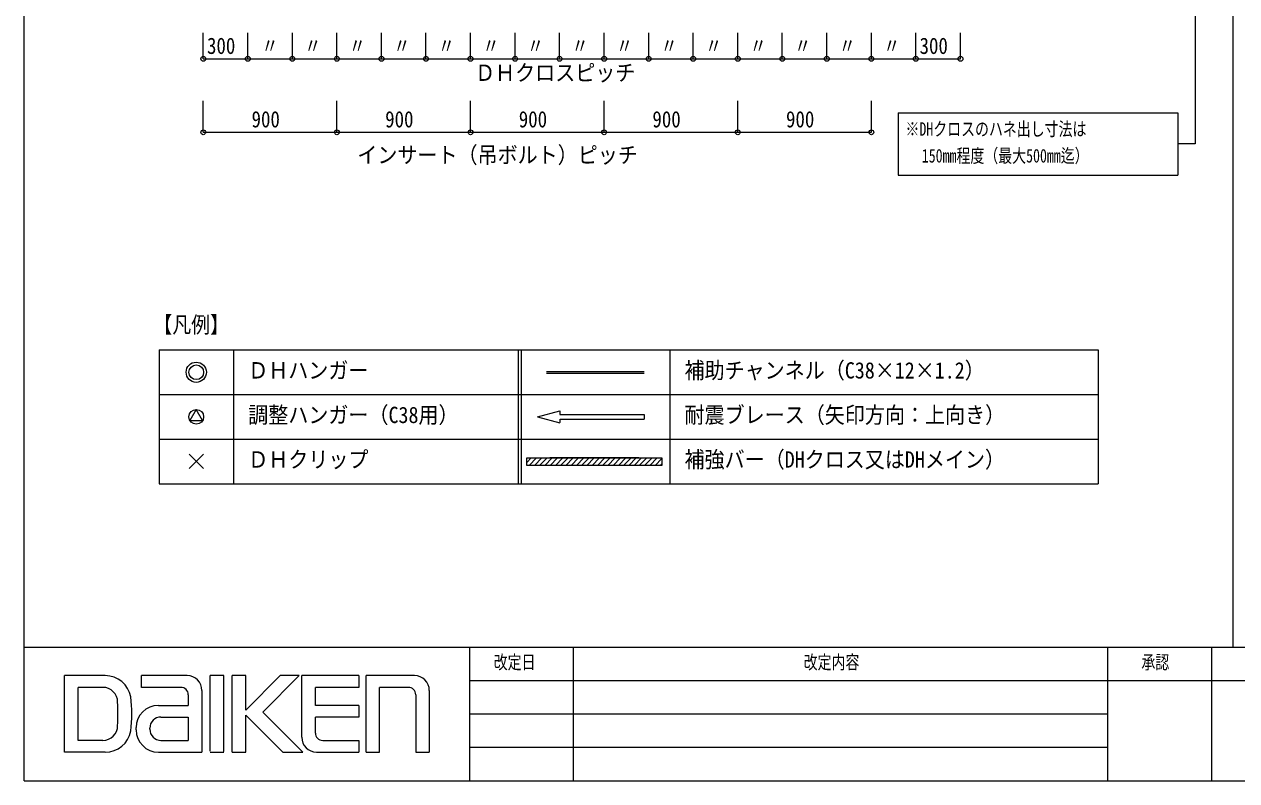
# Model space of a CAD drawing. Units: millimetres, scale not verified. Extents: x -205 to 205, y -142 to 142.
# Drawn here: x -205 to -41.7, y -142.5 to -40.6 of the extents above; entities that cross this region are included whole.
import ezdxf
from ezdxf.enums import TextEntityAlignment as Align

# ---------------------------------------------------------------- set-up
doc = ezdxf.new("R2010")
doc.units = ezdxf.units.MM
doc.header["$LTSCALE"] = 0.25
for name, color, linetype, lineweight in [('0-4_0-3 文字', 7, 'Continuous', 18), ('F-1_F-0 図枠', 7, 'Continuous', 18), ('F-2_F-1 レイアウト', 7, 'Continuous', 18)]:
    doc.layers.add(name, color=color, linetype=linetype, lineweight=lineweight)
doc.styles.add('ＭＳ ゴシック', font='')
doc.styles.get('ＭＳ ゴシック').set_extended_font_data('MS Gothic')

msp = doc.modelspace()

# ---------------------------------------------------------------- linework, layer by layer
at = {"layer": '0-4_0-3 文字'}
for p, q in [((-180.8776, -45.2976), (-180.8776, -41.809)), ((-174.8776, -45.2976), (-174.8776, -41.809)), ((-168.8776, -45.2976), (-168.8776, -41.809)), ((-162.8776, -45.2976), (-162.8776, -41.809)), ((-156.8776, -45.2976), (-156.8776, -41.809)), ((-150.8776, -45.2976), (-150.8776, -41.809)), ((-144.8776, -45.2976), (-144.8776, -41.809)), ((-138.8776, -45.2976), (-138.8776, -41.809)), ((-132.8776, -45.2976), (-132.8776, -41.809)), ((-126.8776, -45.2976), (-126.8776, -41.809)), ((-120.8776, -45.2976), (-120.8776, -41.809)), ((-114.8776, -45.2976), (-114.8776, -41.809)), ((-108.8776, -45.2976), (-108.8776, -41.809)), ((-102.8776, -45.2976), (-102.8776, -41.809)), ((-96.8776, -45.2976), (-96.8776, -41.809)), ((-90.8776, -45.2976), (-90.8776, -41.809)), ((-84.8776, -45.2976), (-84.8776, -41.809)), ((-78.8776, -45.2976), (-78.8776, -41.809)), ((-180.8776, -45.2976), (-78.8776, -45.2976)), ((-180.8776, -55.1898), (-180.8776, -50.966)), ((-162.8776, -55.1898), (-162.8776, -50.966)), ((-87.284, -52.5579), (-49.5823, -52.5579)), ((-49.5823, -52.5579), (-49.5823, -56.7579)), ((-180.8776, -55.1898), (-162.8776, -55.1898)), ((-49.5823, -56.7579), (-49.5823, -60.9579)), ((-47.235, -56.7579), (-49.5823, -56.7579)), ((-186.8264, -84.5), (-60.3276, -84.5)), ((-186.8264, -84.5), (-186.8264, -102.5)), ((-186.8264, -84.5), (-60.3276, -84.5)), ((-186.8264, -84.5), (-186.8264, -102.5)), ((-176.8264, -84.5), (-176.8264, -102.5)), ((-176.8264, -84.5), (-176.8264, -102.5)), ((-138.4505, -84.5), (-138.4505, -102.5)), ((-138.4505, -84.5), (-138.4505, -102.5)), ((-138.0505, -84.5), (-138.0505, -102.5)), ((-138.0505, -84.5), (-138.0505, -102.5)), ((-118.0505, -84.5), (-118.0505, -102.5)), ((-118.0505, -84.5), (-118.0505, -102.5)), ((-60.3276, -84.5), (-60.3276, -102.5)), ((-60.3276, -84.5), (-60.3276, -102.5)), ((-134.6232, -87.4), (-121.4779, -87.4)), ((-134.6232, -87.4), (-121.4779, -87.4)), ((-134.6232, -87.6), (-121.4779, -87.6)), ((-134.6232, -87.6), (-121.4779, -87.6)), ((-186.8264, -90.5), (-60.3276, -90.5)), ((-186.8264, -90.5), (-60.3276, -90.5)), ((-181.8264, -92.5111), (-182.6829, -93.9945)), ((-181.8264, -92.5111), (-182.6829, -93.9945)), ((-180.97, -93.9945), (-181.8264, -92.5111)), ((-180.97, -93.9945), (-181.8264, -92.5111)), ((-135.869, -93.5027), (-132.828, -92.6879)), ((-135.869, -93.5027), (-132.828, -92.6879)), ((-132.828, -92.6879), (-132.828, -93.2027)), ((-132.828, -92.6879), (-132.828, -93.2027)), ((-182.6829, -93.9945), (-180.97, -93.9945)), ((-182.6829, -93.9945), (-180.97, -93.9945)), ((-135.869, -93.5027), (-132.828, -94.3176)), ((-135.869, -93.5027), (-132.828, -94.3176)), ((-132.828, -93.2027), (-121.4779, -93.2027)), ((-132.828, -93.2027), (-121.4779, -93.2027)), ((-132.818, -93.8027), (-121.4779, -93.8027)), ((-132.818, -94.2792), (-132.818, -93.8027)), ((-132.818, -93.8027), (-121.4779, -93.8027)), ((-132.818, -94.2792), (-132.818, -93.8027)), ((-121.4779, -93.2027), (-121.4779, -93.8027)), ((-121.4779, -93.2027), (-121.4779, -93.8027)), ((-186.8264, -96.5), (-60.3276, -96.5)), ((-186.8264, -96.5), (-60.3276, -96.5)), ((-182.7898, -100.4634), (-180.8631, -98.5366)), ((-182.7898, -98.5366), (-180.8631, -100.4634)), ((-182.7898, -100.4634), (-180.8631, -98.5366)), ((-182.7898, -98.5366), (-180.8631, -100.4634)), ((-137.3, -99.037), (-119.1, -99.037)), ((-137.3, -100.037), (-137.3, -99.037)), ((-137.3, -99.6432), (-136.6939, -99.037)), ((-137.3, -99.037), (-119.1, -99.037)), ((-137.3, -100.037), (-137.3, -99.037)), ((-137.3, -99.6432), (-136.6939, -99.037)), ((-136.9868, -100.037), (-135.9868, -99.037)), ((-136.9868, -100.037), (-135.9868, -99.037)), ((-136.8122, -99.037), (-132.7122, -99.037)), ((-136.8122, -99.037), (-132.7122, -99.037)), ((-136.2797, -100.037), (-135.2797, -99.037)), ((-136.2797, -100.037), (-135.2797, -99.037)), ((-135.5726, -100.037), (-134.5726, -99.037)), ((-135.5726, -100.037), (-134.5726, -99.037)), ((-134.8655, -100.037), (-133.8655, -99.037)), ((-134.8655, -100.037), (-133.8655, -99.037)), ((-122.2122, -99.037), (-134.2122, -99.037)), ((-122.2122, -99.037), (-134.2122, -99.037)), ((-134.1583, -100.037), (-133.1583, -99.037)), ((-134.1583, -100.037), (-133.1583, -99.037)), ((-133.4512, -100.037), (-132.4512, -99.037)), ((-133.4512, -100.037), (-132.4512, -99.037)), ((-132.7441, -100.037), (-131.7441, -99.037)), ((-132.7441, -100.037), (-131.7441, -99.037)), ((-132.037, -100.037), (-131.037, -99.037)), ((-132.037, -100.037), (-131.037, -99.037)), ((-131.3299, -100.037), (-130.3299, -99.037)), ((-131.3299, -100.037), (-130.3299, -99.037)), ((-130.6228, -100.037), (-129.6228, -99.037)), ((-130.6228, -100.037), (-129.6228, -99.037)), ((-129.9157, -100.037), (-128.9157, -99.037)), ((-129.9157, -100.037), (-128.9157, -99.037)), ((-129.2086, -100.037), (-128.2086, -99.037)), ((-129.2086, -100.037), (-128.2086, -99.037)), ((-128.5015, -100.037), (-127.5015, -99.037)), ((-128.5015, -100.037), (-127.5015, -99.037)), ((-127.7944, -100.037), (-126.7944, -99.037)), ((-127.7944, -100.037), (-126.7944, -99.037)), ((-127.0873, -100.037), (-126.0873, -99.037)), ((-127.0873, -100.037), (-126.0873, -99.037)), ((-126.3802, -100.037), (-125.3802, -99.037)), ((-126.3802, -100.037), (-125.3802, -99.037)), ((-125.6731, -100.037), (-124.6731, -99.037)), ((-125.6731, -100.037), (-124.6731, -99.037)), ((-124.966, -100.037), (-123.966, -99.037)), ((-124.966, -100.037), (-123.966, -99.037)), ((-124.2589, -100.037), (-123.2589, -99.037)), ((-124.2589, -100.037), (-123.2589, -99.037)), ((-123.7122, -99.037), (-119.6122, -99.037)), ((-123.7122, -99.037), (-119.6122, -99.037)), ((-123.5517, -100.037), (-122.5517, -99.037)), ((-123.5517, -100.037), (-122.5517, -99.037)), ((-122.8446, -100.037), (-121.8446, -99.037)), ((-122.8446, -100.037), (-121.8446, -99.037)), ((-122.1375, -100.037), (-121.1375, -99.037)), ((-122.1375, -100.037), (-121.1375, -99.037)), ((-121.4304, -100.037), (-120.4304, -99.037)), ((-121.4304, -100.037), (-120.4304, -99.037)), ((-120.7233, -100.037), (-119.7233, -99.037)), ((-120.7233, -100.037), (-119.7233, -99.037)), ((-120.0162, -100.037), (-119.1, -99.1208)), ((-120.0162, -100.037), (-119.1, -99.1208)), ((-119.1, -99.037), (-119.1, -100.037)), ((-119.1, -99.037), (-119.1, -100.037)), ((-119.1, -100.037), (-137.3, -100.037)), ((-119.1, -100.037), (-137.3, -100.037)), ((-119.3091, -100.037), (-119.1, -99.8279)), ((-119.3091, -100.037), (-119.1, -99.8279)), ((-186.8264, -102.5), (-60.3276, -102.5)), ((-186.8264, -102.5), (-60.3276, -102.5))]:
    msp.add_line(p, q, dxfattribs=at)
for points in [[(-62.6589, -32.7143), (-47.235, -32.7143), (-47.235, -56.7579)], [(-162.8776, -55.1898), (-144.8776, -55.1898), (-144.8776, -50.966)], [(-144.8776, -55.1898), (-126.8776, -55.1898), (-126.8776, -50.966)], [(-126.8776, -55.1898), (-108.8776, -55.1898), (-108.8776, -50.966)], [(-108.8776, -55.1898), (-90.8776, -55.1898), (-90.8776, -50.966)], [(-87.284, -52.5579), (-87.284, -60.9579), (-49.5823, -60.9579)]]:
    msp.add_lwpolyline(points, dxfattribs=at)
for centre, radius in [((-180.8776, -45.2976), 0.3287), ((-174.8776, -45.2976), 0.3287), ((-168.8776, -45.2976), 0.3287), ((-162.8776, -45.2976), 0.3287), ((-156.8776, -45.2976), 0.3287), ((-150.8776, -45.2976), 0.3287), ((-144.8776, -45.2976), 0.3287), ((-138.8776, -45.2976), 0.3287), ((-132.8776, -45.2976), 0.3287), ((-126.8776, -45.2976), 0.3287), ((-120.8776, -45.2976), 0.3287), ((-114.8776, -45.2976), 0.3287), ((-108.8776, -45.2976), 0.3287), ((-102.8776, -45.2976), 0.3287), ((-96.8776, -45.2976), 0.3287), ((-90.8776, -45.2976), 0.3287), ((-84.8776, -45.2976), 0.3287), ((-78.8776, -45.2976), 0.3287), ((-180.8776, -55.1898), 0.319), ((-162.8776, -55.1898), 0.319), ((-144.8776, -55.1898), 0.319), ((-126.8776, -55.1898), 0.319), ((-108.8776, -55.1898), 0.319), ((-90.8776, -55.1898), 0.319), ((-181.8264, -87.5), 1.3624), ((-181.8264, -87.5), 1.3624), ((-181.8264, -87.5), 0.9889), ((-181.8264, -87.5), 0.9889), ((-181.8264, -93.5), 0.9889), ((-181.8264, -93.5), 0.9889)]:
    msp.add_circle(centre, radius, dxfattribs=at)
at = {"layer": 'F-1_F-0 図枠'}
for p, q in [((-205, -142.5), (-205, 142.5)), ((-205, -124.5), (205, -124.5)), ((-145, -124.5), (-145, -142.5)), ((-131, -142.5), (-131, -124.5)), ((-59, -142.5), (-59, -124.5)), ((-45, -142.5), (-45, -124.5)), ((-199.57, -138.6502), (-199.57, -128.3498)), ((-194.0818, -128.3498), (-199.57, -128.3498)), ((-189.204, -129.9244), (-189.204, -128.3498)), ((-183.0687, -128.3498), (-189.204, -128.3498)), ((-179.9534, -138.519), (-179.9534, -128.3498)), ((-177.001, -138.6502), (-177.001, -128.3498)), ((-175.164, -128.3498), (-177.001, -128.3498)), ((-175.164, -133.0079), (-170.5059, -128.3498)), ((-175.164, -133.0079), (-175.164, -128.3498)), ((-172.8678, -133.2704), (-167.9472, -128.3498)), ((-167.9472, -128.3498), (-170.5059, -128.3498)), ((-159.9431, -128.3498), (-167.6192, -128.3498)), ((-167.6192, -136.6502), (-167.6192, -128.3498)), ((-159.9431, -128.3498), (-159.9431, -129.9244)), ((-158.959, -138.6502), (-158.959, -128.3498)), ((-152.43, -128.3498), (-158.959, -128.3498)), ((-145, -129), (-17, -129)), ((-197.733, -137.0756), (-197.733, -129.9244)), ((-194.4188, -129.9244), (-197.733, -129.9244)), ((-183.9057, -129.9244), (-189.204, -129.9244)), ((-181.0687, -130.3498), (-181.0687, -138.6502)), ((-159.9431, -129.9244), (-165.7822, -129.9244)), ((-165.7822, -132.3519), (-165.7822, -129.9244)), ((-157.122, -138.6502), (-157.122, -129.9244)), ((-153.267, -129.9244), (-157.122, -129.9244)), ((-150.43, -130.3498), (-150.43, -138.6502)), ((-182.9057, -130.9244), (-182.9057, -132.3519)), ((-152.267, -130.9244), (-152.267, -138.6502)), ((-186.9257, -132.3519), (-182.9057, -132.3519)), ((-186.5887, -133.9264), (-182.9057, -133.9264)), ((-182.9057, -133.9264), (-182.9057, -137.0756)), ((-175.164, -133.664), (-170.1779, -138.6502)), ((-175.164, -138.6502), (-175.164, -133.664)), ((-172.8678, -133.2704), (-167.4879, -138.6502)), ((-159.9431, -132.3519), (-165.7822, -132.3519)), ((-159.9431, -133.9264), (-165.7822, -133.9264)), ((-165.7822, -136.0756), (-165.7822, -133.9264)), ((-159.9431, -132.3519), (-159.9431, -133.9264)), ((-145, -133.5), (-59, -133.5)), ((-189.9257, -135.6502), (-189.9257, -135.3519)), ((-188.0887, -135.5756), (-188.0887, -135.4264)), ((-194.4188, -137.0756), (-197.733, -137.0756)), ((-186.5887, -137.0756), (-182.9057, -137.0756)), ((-164.7822, -137.0756), (-159.9431, -137.0756)), ((-159.9431, -137.0756), (-159.9431, -138.6502)), ((-194.0818, -138.6502), (-199.57, -138.6502)), ((-186.9257, -138.6502), (-181.0687, -138.6502)), ((-179.9534, -138.6502), (-178.1164, -138.6502)), ((-177.001, -138.6502), (-175.164, -138.6502)), ((-170.1779, -138.6502), (-167.4879, -138.6502)), ((-165.6192, -138.6502), (-159.9431, -138.6502)), ((-158.959, -138.6502), (-157.122, -138.6502)), ((-152.267, -138.6502), (-150.43, -138.6502)), ((-145, -138), (-59, -138)), ((-205, -142.5), (205, -142.5))]:
    msp.add_line(p, q, dxfattribs=at)
msp.add_lwpolyline([(-178.1164, -138.5846), (-178.1164, -128.3498), (-179.9534, -128.3498)], dxfattribs=at)
for centre, radius, start, end in [((-194.0818, -131.8498), 3.5, 10.62488, 90), ((-183.0687, -130.3498), 2, 0, 90), ((-152.43, -130.3498), 2, 0, 90), ((-194.4188, -131.9244), 2, 0, 90), ((-183.9057, -130.9244), 1, 0, 90), ((-153.267, -130.9244), 1, 0, 90), ((-218.9154, -133.5), 26.5434, 356.59695, 3.40305), ((-211.8283, -133.5), 21.3105, 353.81627, 6.18373), ((-186.9257, -135.3519), 3, 90, 180), ((-186.5887, -135.4264), 1.5, 90, 180), ((-194.4188, -135.0756), 2, 270, 0), ((-186.5887, -135.5756), 1.5, 180, 270), ((-194.0818, -135.1502), 3.5, 270, 349.37512), ((-186.9257, -135.6502), 3, 180, 270), ((-165.6192, -136.6502), 2, 180, 270), ((-164.7822, -136.0756), 1, 180, 270)]:
    msp.add_arc(centre, radius, start, end, dxfattribs=at)
at = {"layer": 'F-2_F-1 レイアウト'}
msp.add_line((-42.154, -124.5), (-42.154, 142.5), dxfattribs=at)

# ---------------------------------------------------------------- texts
at = {"layer": '0-4_0-3 文字', "style": 'ＭＳ ゴシック'}
for s, height, width, p in [('300', 2.199, 0.85, (-180.3795, -45.2976)), ('300', 2.199, 0.85, (-84.3857, -45.2976)), ('〃', 2.199, 0.75, (-173.0271, -45.2976)), ('〃', 2.199, 0.75, (-167.2502, -45.2976)), ('〃', 2.199, 0.75, (-161.2502, -45.2976)), ('〃', 2.199, 0.75, (-155.2502, -45.2976)), ('〃', 2.199, 0.75, (-149.2502, -45.2976)), ('〃', 2.199, 0.75, (-143.2502, -45.2976)), ('〃', 2.199, 0.75, (-137.2502, -45.2976)), ('〃', 2.199, 0.75, (-131.2502, -45.2976)), ('〃', 2.199, 0.75, (-125.2502, -45.2976)), ('〃', 2.199, 0.75, (-119.2502, -45.2976)), ('〃', 2.199, 0.75, (-113.2502, -45.2976)), ('〃', 2.199, 0.75, (-107.2502, -45.2976)), ('〃', 2.199, 0.75, (-101.2502, -45.2976)), ('〃', 2.199, 0.75, (-95.2502, -45.2976)), ('〃', 2.199, 0.75, (-89.2502, -45.2976)), ('ＤＨクロスピッチ', 2.199, 0.9, (-144.2676, -48.9246)), ('900', 2.199, 0.85, (-174.3776, -55.1898)), ('900', 2.199, 0.85, (-156.3776, -55.1898)), ('900', 2.199, 0.85, (-138.3776, -55.1898)), ('900', 2.199, 0.85, (-120.3776, -55.1898)), ('900', 2.199, 0.85, (-102.3776, -55.1898)), ('※DHクロスのハネ出し寸法は', 1.833, 0.75, (-86.284, -56.2079)), ('インサート（吊ボルト）ピッチ', 2.199, 0.9, (-160.1276, -59.9935)), ('150mm程度（最大500mm迄）', 1.833, 0.75, (-84.0858, -59.8079)), ('【凡例】', 2.199, 0.85, (-187.6085, -82.8532)), ('【凡例】', 2.199, 0.85, (-187.6085, -82.8532)), ('ＤＨハンガー', 2.199, 0.9, (-174.8264, -89)), ('ＤＨハンガー', 2.199, 0.9, (-174.8264, -89)), ('補助チャンネル（C38×12×1.2）', 2.199, 0.9, (-116.0505, -89)), ('補助チャンネル（C38×12×1.2）', 2.199, 0.9, (-116.0505, -89)), ('調整ハンガー（C38用）', 2.199, 0.9, (-174.8264, -95)), ('調整ハンガー（C38用）', 2.199, 0.9, (-174.8264, -95)), ('耐震ブレース（矢印方向：上向き）', 2.199, 0.9, (-116.0505, -95)), ('耐震ブレース（矢印方向：上向き）', 2.199, 0.9, (-116.0505, -95)), ('ＤＨクリップ', 2.199, 0.9, (-174.8264, -101)), ('ＤＨクリップ', 2.199, 0.9, (-174.8264, -101)), ('補強バー（DHクロス又はDHメイン）', 2.199, 0.9, (-116.0505, -101)), ('補強バー（DHクロス又はDHメイン）', 2.199, 0.9, (-116.0505, -101))]:
    msp.add_text(s, height=height, dxfattribs=dict(at, width=width)).set_placement(p, align=Align.BOTTOM_LEFT)
at = {"layer": 'F-1_F-0 図枠', "style": 'ＭＳ ゴシック', "width": 0.75}
for s, p in [('改定日', (-141.75, -128)), ('改定内容', (-100, -128)), ('承認', (-54.5, -128))]:
    msp.add_text(s, height=1.833, dxfattribs=at).set_placement(p, align=Align.BOTTOM_LEFT)

doc.saveas('drawing.dxf')
